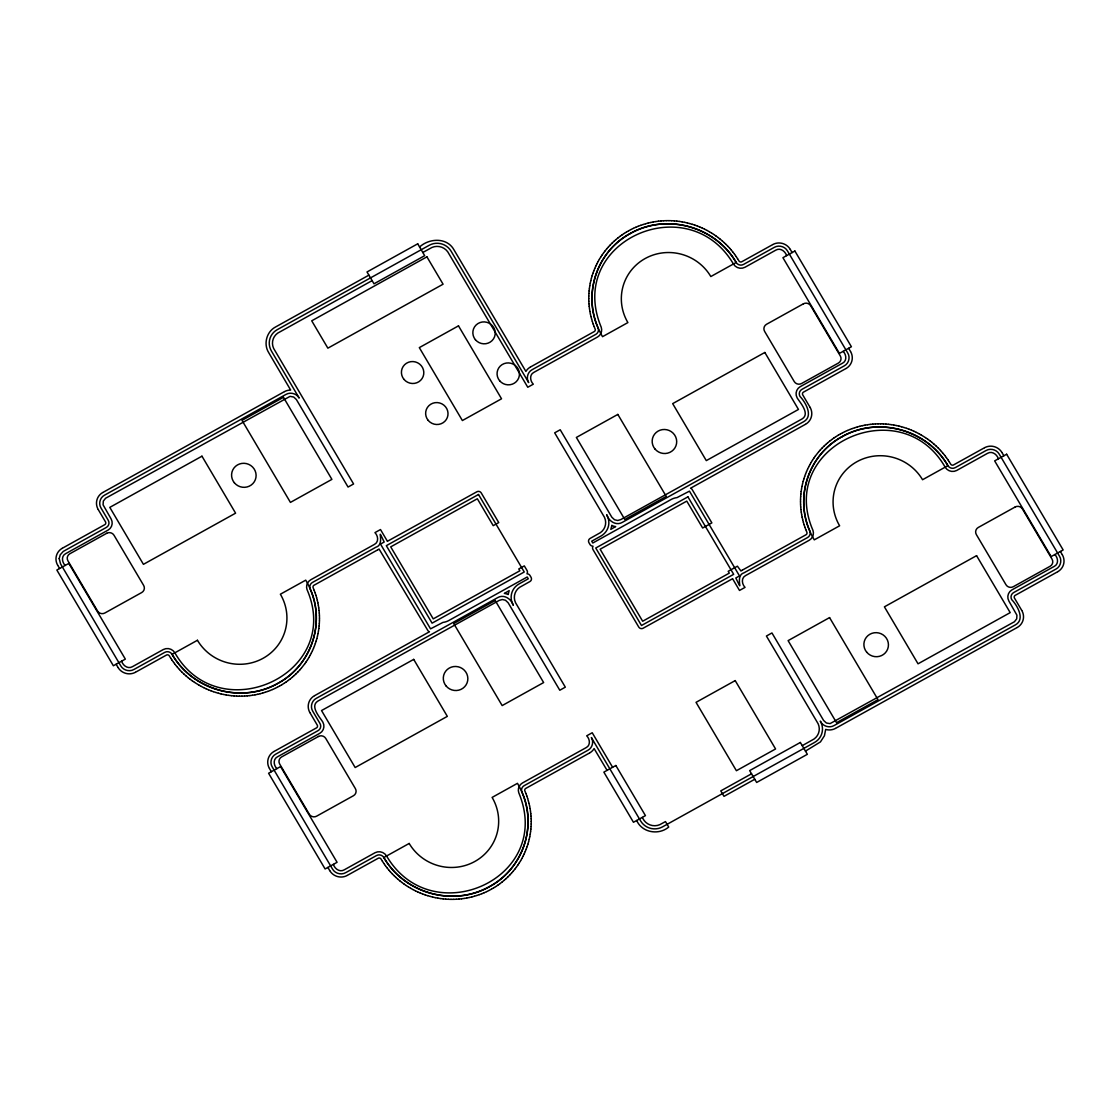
<?xml version="1.0" encoding="UTF-8"?>
<svg xmlns="http://www.w3.org/2000/svg" width="1120" height="1120" viewBox="0 0 1120 1120"><rect width="100%" height="100%" fill="white"/><g stroke="black" fill="none" stroke-linecap="round" stroke-linejoin="round"><path stroke-width="1.5" d="M319.452 620.69L319.48 618.296M531.188 823.872L531.216 821.478M588.784 298.522L588.812 296.128M800.52 501.704L800.548 499.31M319.34 623.266L319.452 620.872M531.076 826.448L531.188 824.068M588.812 295.932L588.924 293.552M800.548 499.128L800.66 496.734M319.144 625.828L319.326 623.448M530.88 829.024L531.076 826.644M588.924 293.356L589.12 290.976M800.674 496.552L800.856 494.172M318.864 628.39L319.13 626.024M589.134 290.794L589.4 288.414M530.6 831.586L530.866 829.206M800.87 493.976L801.136 491.61M318.486 630.952L318.836 628.586M589.428 288.232L589.778 285.866M530.222 834.134L530.572 831.768M801.164 491.414L801.514 489.048M318.038 633.486L318.458 631.134M589.806 285.67L590.226 283.332M529.774 836.668L530.194 834.33M801.542 488.866L801.962 486.514M317.492 636.006L317.996 633.668M590.268 283.136L590.772 280.812M529.228 839.188L529.732 836.864M802.004 486.332L802.508 483.994M316.862 638.498L317.45 636.188M590.814 280.63L591.402 278.306M528.598 841.694L529.186 839.37M802.55 483.812L803.138 481.502M316.162 640.976L316.82 638.68M591.444 278.124L592.102 275.828M527.898 844.172L528.556 841.876M803.18 481.32L803.838 479.024M315.364 643.426L316.106 641.158M592.158 275.66L592.9 273.378M527.1 846.622L527.842 844.34M803.894 478.842L804.636 476.574M314.496 645.848L315.308 643.608M592.956 273.21L593.768 270.956M526.232 849.044L527.044 846.79M804.692 476.392L805.504 474.152M313.544 648.242L314.426 646.016M593.838 270.788L594.72 268.576M525.28 851.424L526.162 849.212M805.574 473.984L806.456 471.758M312.508 650.594L313.46 648.41M594.79 268.394L595.756 266.21M524.244 853.79L525.21 851.606M806.54 471.59L807.492 469.406M311.388 652.918L312.424 650.762M595.84 266.042L596.876 263.886M523.124 856.114L524.16 853.958M807.576 469.238L808.612 467.082M310.198 655.2L311.304 653.086M596.96 263.718L598.066 261.604M521.934 858.396L523.04 856.282M808.696 466.914L809.802 464.8M308.938 657.454L310.114 655.368M598.15 261.436L599.326 259.364M520.674 860.636L521.85 858.564M809.886 464.632L811.062 462.546M307.594 659.652L308.84 657.608M599.424 259.196L600.67 257.166M519.33 862.834L520.576 860.804M811.16 462.392L812.406 460.348M306.18 661.808L307.496 659.806M600.768 256.998L602.084 255.01M517.916 864.99L519.232 863.002M812.504 460.194L813.82 458.192M304.696 663.908L306.068 661.962M602.196 254.856L603.568 252.896M516.432 867.104L517.804 865.144M813.932 458.038L815.304 456.092M603.68 252.742L605.136 250.838M304.584 664.062L301.504 667.968M815.416 455.938L818.496 452.032M514.864 869.162L516.32 867.258M605.248 250.698L606.76 248.836M513.24 871.164L514.752 869.302M606.872 248.696L608.454 246.876M299.81 669.928L301.392 668.122M818.608 451.878L820.19 450.072M511.546 873.124L513.128 871.304M608.58 246.736L610.204 244.986M298.06 671.818L299.684 670.068M820.316 449.932L821.94 448.182M509.796 875.014L511.42 873.264M610.344 244.846L612.024 243.152M296.226 673.652L297.92 671.958M822.08 448.042L823.774 446.348M507.976 876.848L509.656 875.154M612.164 243.026L613.914 241.374M294.35 675.43L296.1 673.792M823.9 446.208L825.65 444.57M506.086 878.626L507.836 876.974M614.054 241.248L615.86 239.666M292.404 677.152L294.21 675.556M825.79 444.444L827.596 442.848M504.14 880.334L505.946 878.752M616 239.54L617.862 238.014M290.402 678.79L292.264 677.264M827.736 442.736L829.598 441.21M502.138 881.986L504 880.46M618.002 237.902L619.906 236.432M288.344 680.372L290.262 678.916M829.738 441.084L831.656 439.628M500.094 883.568L501.998 882.098M620.06 236.32L622.02 234.92M286.244 681.898L288.204 680.498M831.796 439.502L833.756 438.102M497.98 885.08L499.94 883.68M622.174 234.808L624.176 233.464M284.088 683.34L286.09 681.996M833.91 438.004L835.912 436.66M495.824 886.536L497.826 885.192M102.648 492.59L102.032 492.968A8.554 8.33 19.7 0 0 101.556 493.29L101.024 493.71A8.554 8.33 19.7 0 0 100.59 494.074L100.114 494.536A8.554 8.33 19.7 0 0 99.722 494.942L99.274 495.446A8.554 8.33 19.7 0 0 98.938 495.88L98.546 496.426A8.554 8.33 19.7 0 0 98.252 496.902L97.916 497.476A8.554 8.33 19.7 0 0 97.664 497.98L97.398 498.596A8.554 8.33 19.7 0 0 97.202 499.114L96.992 499.744A8.554 8.33 19.7 0 0 96.852 500.29L96.712 500.948A8.554 8.33 19.7 0 0 96.614 501.494L96.544 502.166A8.554 8.33 19.7 0 0 96.502 502.726L96.502 503.384A8.554 8.33 19.7 0 0 96.516 503.958L96.586 504.616A8.554 8.33 19.7 0 0 96.656 505.176L96.782 505.834A8.554 8.33 19.7 0 0 96.922 506.38L97.104 507.024A8.554 8.33 19.7 0 0 97.3 507.57L97.552 508.186A8.554 8.33 19.7 0 0 97.79 508.704L98.126 509.362M62.146 548.352L61.53 548.744A8.554 8.33 19.7 0 0 61.054 549.066L60.536 549.472A8.554 8.33 19.7 0 0 60.102 549.85L59.612 550.298A8.554 8.33 19.7 0 0 59.22 550.704L58.786 551.208A8.554 8.33 19.7 0 0 58.436 551.656L58.044 552.202A8.554 8.33 19.7 0 0 57.75 552.678L57.414 553.252A8.554 8.33 19.7 0 0 57.162 553.756L56.896 554.358A8.554 8.33 19.7 0 0 56.7 554.89L56.49 555.52A8.554 8.33 19.7 0 0 56.35 556.066L56.21 556.71A8.554 8.33 19.7 0 0 56.112 557.27L56.042 557.928A8.554 8.33 19.7 0 0 56.014 558.488L56 559.16A8.554 8.33 19.7 0 0 56.028 559.72L56.084 560.392A8.554 8.33 19.7 0 0 56.154 560.952L56.28 561.61A8.554 8.33 19.7 0 0 56.42 562.156L56.602 562.8A8.554 8.33 19.7 0 0 56.798 563.332L57.05 563.962A8.554 8.33 19.7 0 0 57.288 564.48L57.638 565.138M624.344 233.366L626.388 232.092M530.306 367.094L529.676 367.486A8.554 8.33 19.7 0 0 529.214 367.808L528.682 368.214A8.554 8.33 19.7 0 0 528.248 368.578L527.758 369.04A8.554 8.33 19.7 0 0 527.366 369.446L526.932 369.95A8.554 8.33 19.7 0 0 526.582 370.398L526.204 370.944A8.554 8.33 19.7 0 0 525.896 371.42L453.922 249.732C446.964 237.202 429.226 238.112 419.58 247.002M377.958 549.71L378.588 549.318A8.554 8.33 19.7 0 0 379.05 548.996L427.784 630.392A3.206 3.122 19.7 0 0 429.436 631.778L314.636 695.632M281.876 684.712L283.92 683.438M314.384 695.772L313.768 696.164A8.554 8.33 19.7 0 0 313.292 696.486L312.76 696.892A8.554 8.33 19.7 0 0 312.34 697.27L311.85 697.718A8.554 8.33 19.7 0 0 311.458 698.124L311.024 698.628A8.554 8.33 19.7 0 0 310.674 699.076L310.282 699.622A8.554 8.33 19.7 0 0 309.988 700.098L309.652 700.672A8.554 8.33 19.7 0 0 309.4 701.176L309.134 701.778A8.554 8.33 19.7 0 0 308.938 702.31L308.728 702.94A8.554 8.33 19.7 0 0 308.588 703.486L308.448 704.13A8.554 8.33 19.7 0 0 308.35 704.69L308.28 705.348A8.554 8.33 19.7 0 0 308.238 705.908L308.238 706.58A8.554 8.33 19.7 0 0 308.252 707.14L308.322 707.812A8.554 8.33 19.7 0 0 308.392 708.372L308.518 709.03A8.554 8.33 19.7 0 0 308.658 709.576L308.84 710.22A8.554 8.33 19.7 0 0 309.036 710.752L309.288 711.382A8.554 8.33 19.7 0 0 309.526 711.9L309.862 712.544M846.104 368.452L846.734 368.06A8.554 8.33 19.7 0 0 847.196 367.738L847.728 367.332A8.554 8.33 19.7 0 0 848.162 366.968L848.652 366.506A8.554 8.33 19.7 0 0 849.044 366.1L849.478 365.596A8.554 8.33 19.7 0 0 849.828 365.148L850.22 364.616A8.554 8.33 19.7 0 0 850.514 364.14L850.836 363.552A8.554 8.33 19.7 0 0 851.102 363.048L851.368 362.446A8.554 8.33 19.7 0 0 851.564 361.914L851.774 361.284A8.554 8.33 19.7 0 0 851.914 360.738L852.054 360.094A8.554 8.33 19.7 0 0 852.152 359.534L852.222 358.876A8.554 8.33 19.7 0 0 852.25 358.316L852.264 357.644A8.554 8.33 19.7 0 0 852.236 357.084L852.18 356.412A8.554 8.33 19.7 0 0 852.11 355.852L851.984 355.194A8.554 8.33 19.7 0 0 851.844 354.648L851.662 354.004A8.554 8.33 19.7 0 0 851.466 353.472L851.214 352.842A8.554 8.33 19.7 0 0 850.976 352.324L850.626 351.68M273.896 751.548L273.266 751.94A8.554 8.33 19.7 0 0 272.804 752.262L272.272 752.668A8.554 8.33 19.7 0 0 271.838 753.032L271.348 753.494A8.554 8.33 19.7 0 0 270.956 753.9L270.522 754.404A8.554 8.33 19.7 0 0 270.172 754.852L269.78 755.384A8.554 8.33 19.7 0 0 269.486 755.86L269.164 756.448A8.554 8.33 19.7 0 0 268.898 756.952L268.632 757.554A8.554 8.33 19.7 0 0 268.436 758.086L268.226 758.716A8.554 8.33 19.7 0 0 268.086 759.262L267.946 759.906A8.554 8.33 19.7 0 0 267.848 760.466L267.778 761.124A8.554 8.33 19.7 0 0 267.75 761.684L267.736 762.356A8.554 8.33 19.7 0 0 267.764 762.916L267.82 763.588A8.554 8.33 19.7 0 0 267.89 764.148L268.016 764.806A8.554 8.33 19.7 0 0 268.156 765.352L268.338 765.996A8.554 8.33 19.7 0 0 268.534 766.528L268.786 767.158A8.554 8.33 19.7 0 0 269.024 767.676L269.374 768.32M805.616 424.228L806.232 423.836A8.554 8.33 19.7 0 0 806.708 423.514L807.24 423.108A8.554 8.33 19.7 0 0 807.66 422.73L808.15 422.282A8.554 8.33 19.7 0 0 808.542 421.876L808.976 421.372A8.554 8.33 19.7 0 0 809.326 420.924L809.718 420.378A8.554 8.33 19.7 0 0 810.012 419.902L810.348 419.328A8.554 8.33 19.7 0 0 810.6 418.824L810.866 418.222A8.554 8.33 19.7 0 0 811.062 417.69L811.272 417.06A8.554 8.33 19.7 0 0 811.412 416.514L811.552 415.87A8.554 8.33 19.7 0 0 811.65 415.31L811.72 414.652A8.554 8.33 19.7 0 0 811.762 414.092L811.762 413.42A8.554 8.33 19.7 0 0 811.748 412.86L811.678 412.188A8.554 8.33 19.7 0 0 811.608 411.628L811.482 410.97A8.554 8.33 19.7 0 0 811.342 410.424L811.16 409.78A8.554 8.33 19.7 0 0 810.964 409.248L810.712 408.618A8.554 8.33 19.7 0 0 810.474 408.1L810.138 407.456M836.08 436.562L838.124 435.288M742.042 570.29L741.412 570.682A8.554 8.33 19.7 0 0 740.95 571.004L737.422 566.188L728.21 571.298L729.288 573.132L642.656 621.236L600.138 549.22L686.77 501.116L702.646 528.01L711.858 522.886L692.216 489.608A3.206 3.122 19.7 0 0 690.564 488.222L805.364 424.368M589.694 752.906L590.324 752.514A8.554 8.33 19.7 0 0 590.786 752.192L591.318 751.786A8.554 8.33 19.7 0 0 591.752 751.422L592.242 750.96A8.554 8.33 19.7 0 0 592.634 750.554L593.068 750.05A8.554 8.33 19.7 0 0 593.418 749.602L593.796 749.056A8.554 8.33 19.7 0 0 594.104 748.58L607.082 770.35M493.612 887.908L495.656 886.634M1057.854 571.648L1058.47 571.256A8.554 8.33 19.7 0 0 1058.946 570.934L1059.464 570.528A8.554 8.33 19.7 0 0 1059.898 570.15L1060.388 569.702A8.554 8.33 19.7 0 0 1060.78 569.296L1061.214 568.792A8.554 8.33 19.7 0 0 1061.564 568.344L1061.956 567.798A8.554 8.33 19.7 0 0 1062.25 567.322L1062.586 566.748A8.554 8.33 19.7 0 0 1062.838 566.244L1063.104 565.642A8.554 8.33 19.7 0 0 1063.3 565.11L1063.51 564.48A8.554 8.33 19.7 0 0 1063.65 563.934L1063.79 563.29A8.554 8.33 19.7 0 0 1063.888 562.73L1063.958 562.072A8.554 8.33 19.7 0 0 1063.986 561.512L1064 560.84A8.554 8.33 19.7 0 0 1063.972 560.28L1063.916 559.608A8.554 8.33 19.7 0 0 1063.846 559.048L1063.72 558.39A8.554 8.33 19.7 0 0 1063.58 557.844L1063.398 557.2A8.554 8.33 19.7 0 0 1063.202 556.668L1062.95 556.038A8.554 8.33 19.7 0 0 1062.712 555.52L1062.362 554.862M1017.352 627.41L1017.968 627.032A8.554 8.33 19.7 0 0 1018.444 626.71L1018.976 626.29A8.554 8.33 19.7 0 0 1019.41 625.926L1019.886 625.464A8.554 8.33 19.7 0 0 1020.278 625.058L1020.726 624.554A8.554 8.33 19.7 0 0 1021.062 624.12L1021.454 623.574A8.554 8.33 19.7 0 0 1021.748 623.098L1022.084 622.524A8.554 8.33 19.7 0 0 1022.336 622.02L1022.602 621.404A8.554 8.33 19.7 0 0 1022.798 620.886L1023.008 620.256A8.554 8.33 19.7 0 0 1023.148 619.71L1023.288 619.052A8.554 8.33 19.7 0 0 1023.386 618.506L1023.456 617.834A8.554 8.33 19.7 0 0 1023.498 617.274L1023.498 616.616A8.554 8.33 19.7 0 0 1023.484 616.042L1023.414 615.384A8.554 8.33 19.7 0 0 1023.344 614.824L1023.218 614.166A8.554 8.33 19.7 0 0 1023.078 613.62L1022.896 612.976A8.554 8.33 19.7 0 0 1022.7 612.43L1022.448 611.814A8.554 8.33 19.7 0 0 1022.21 611.296L1021.874 610.638M626.542 231.994L628.642 230.79M279.622 686.014L281.708 684.81M838.292 435.19L840.378 433.986M491.358 889.21L493.458 888.006M368.886 275.156L275.576 326.97C266.588 331.618 263.284 344.05 268.674 352.59L290.668 390.068A8.554 8.33 19.7 0 0 290.094 390.068L289.408 390.124A8.554 8.33 19.7 0 0 288.834 390.194L288.176 390.306A8.554 8.33 19.7 0 0 287.616 390.418L286.958 390.6A8.554 8.33 19.7 0 0 286.412 390.768L285.782 391.006A8.554 8.33 19.7 0 0 285.264 391.23L284.592 391.566M372.12 280.616L277.76 333.088A12.838 12.502 19.7 0 0 273.63 348.404L353.584 483.966L348.054 487.046L296.408 399.574L293.706 397.04L290.038 396.368L105.588 498.246L103.32 501.088L103.082 504.812L111.104 518.924A8.568 8.33 19.7 0 1 108.094 530.096L65.66 553.658C61.04 555.982 61.992 562.282 65.156 565.446M422.814 252.476L431.984 247.45A12.838 12.502 19.7 0 1 447.706 251.762L527.772 387.254L533.302 384.188C530.082 381.052 529.242 374.696 533.806 372.4L597.576 336.994A8.568 8.344 19.7 0 0 601.202 327.166C565.488 241.612 688.156 186.914 733.404 263.984M102.9 492.436L284.34 391.692M62.398 548.212L104.902 524.594A2.142 2.086 19.7 0 0 105.602 522.046L98.266 509.614M530.544 366.954L594.398 331.492A2.142 2.086 19.7 0 0 595.168 329.154L594.118 326.564M772.674 244.622L741.664 261.814A2.142 2.086 19.7 0 1 739.06 261.1L737.618 258.776M135.59 672.196L166.6 654.99A2.142 2.086 19.7 0 1 169.204 655.704L170.646 658.028M377.72 549.85L313.866 585.326A2.142 2.086 19.7 0 0 313.096 587.65L314.146 590.24M845.866 368.592L803.348 392.21A2.142 2.086 19.7 0 0 802.662 394.758L809.998 407.204M274.134 751.408L316.652 727.79A2.142 2.086 19.7 0 0 317.338 725.242L310.002 712.796M742.28 570.15L806.134 534.674A2.142 2.086 19.7 0 0 806.904 532.35L805.854 529.76M984.41 447.804L953.4 465.01A2.142 2.086 19.7 0 1 950.796 464.296L949.354 461.972M347.326 875.378L378.336 858.186A2.142 2.086 19.7 0 1 380.94 858.9L382.382 861.224M589.456 753.046L525.602 788.508A2.142 2.086 19.7 0 0 524.832 790.846L525.882 793.436M1057.602 571.788L1015.098 595.406A2.142 2.086 19.7 0 0 1014.398 597.954L1021.734 610.386M751.548 773.794L720.776 790.888L724.01 796.348L754.768 779.268M802.242 745.654L813.988 739.046A12.838 12.502 19.7 0 0 818.118 723.73L766.416 636.034L771.946 632.954L823.592 720.426L826.392 723.002L830.06 723.618L1014.412 621.754L1016.722 618.814L1016.918 615.188L1008.896 601.076A8.568 8.33 19.7 0 1 1011.906 589.904L1054.34 566.342C1058.89 564.06 1058.092 557.676 1054.844 554.554M835.66 728.308L1017.1 627.564M805.462 751.128L820.456 741.902L824.432 735.756L825.678 729.414L826.84 729.694A8.554 8.33 19.7 0 0 827.4 729.792L828.086 729.876A8.554 8.33 19.7 0 0 828.66 729.918L829.332 729.932A8.554 8.33 19.7 0 0 829.906 729.932L830.592 729.876A8.554 8.33 19.7 0 0 831.166 729.806L831.824 729.694A8.554 8.33 19.7 0 0 832.384 729.582L833.042 729.4A8.554 8.33 19.7 0 0 833.588 729.232L834.218 728.994A8.554 8.33 19.7 0 0 834.736 728.77L835.408 728.434M628.81 230.692L630.938 229.558M277.326 687.246L279.454 686.112M840.546 433.888L842.674 432.754M489.062 890.442L491.19 889.308M631.106 229.474L633.276 228.396M772.926 244.482L773.584 244.16A8.554 8.33 19.7 0 1 774.116 243.936L774.746 243.698A8.554 8.33 19.7 0 1 775.292 243.516L775.936 243.348A8.554 8.33 19.7 0 1 776.496 243.222L777.168 243.11A8.554 8.33 19.7 0 1 777.742 243.04L778.414 242.998A8.554 8.33 19.7 0 1 779.002 242.984L779.674 243.012A8.554 8.33 19.7 0 1 780.248 243.054L780.934 243.138A8.554 8.33 19.7 0 1 781.494 243.236L782.166 243.376A8.554 8.33 19.7 0 1 782.726 243.53L783.37 243.74A8.554 8.33 19.7 0 1 783.902 243.95L784.532 244.23A8.554 8.33 19.7 0 1 785.05 244.482L785.652 244.804A8.554 8.33 19.7 0 1 786.142 245.112L786.702 245.504A8.554 8.33 19.7 0 1 787.164 245.854L787.682 246.288A8.554 8.33 19.7 0 1 788.102 246.68L788.578 247.156A8.554 8.33 19.7 0 1 788.956 247.59L789.39 248.122A8.554 8.33 19.7 0 1 789.726 248.584L790.132 249.2M135.338 672.322L134.68 672.644A8.554 8.33 19.7 0 1 134.148 672.868L133.518 673.106A8.554 8.33 19.7 0 1 132.972 673.288L132.314 673.456A8.554 8.33 19.7 0 1 131.754 673.582L131.096 673.694A8.554 8.33 19.7 0 1 130.522 673.764L129.836 673.806A8.554 8.33 19.7 0 1 129.262 673.82L128.59 673.806A8.554 8.33 19.7 0 1 128.016 673.764L127.33 673.68A8.554 8.33 19.7 0 1 126.77 673.568L126.098 673.428A8.554 8.33 19.7 0 1 125.538 673.274L124.894 673.064A8.554 8.33 19.7 0 1 124.348 672.854L123.732 672.588A8.554 8.33 19.7 0 1 123.214 672.322L122.612 672A8.554 8.33 19.7 0 1 122.122 671.692L121.562 671.314A8.554 8.33 19.7 0 1 121.1 670.964L120.582 670.516A8.554 8.33 19.7 0 1 120.162 670.138L119.686 669.648A8.554 8.33 19.7 0 1 119.308 669.214L118.874 668.696A8.554 8.33 19.7 0 1 118.538 668.234L118.132 667.604M274.988 688.408L277.158 687.344M842.842 432.656L845.012 431.592M984.662 447.678L985.32 447.356A8.554 8.33 19.7 0 1 985.852 447.132L986.482 446.894A8.554 8.33 19.7 0 1 987.028 446.712L987.686 446.544A8.554 8.33 19.7 0 1 988.246 446.418L988.904 446.306A8.554 8.33 19.7 0 1 989.478 446.236L990.164 446.194A8.554 8.33 19.7 0 1 990.738 446.18L991.41 446.194A8.554 8.33 19.7 0 1 991.984 446.236L992.67 446.32A8.554 8.33 19.7 0 1 993.23 446.432L993.902 446.572A8.554 8.33 19.7 0 1 994.462 446.726L995.106 446.936A8.554 8.33 19.7 0 1 995.652 447.146L996.268 447.412A8.554 8.33 19.7 0 1 996.786 447.678L997.388 448A8.554 8.33 19.7 0 1 997.878 448.308L998.438 448.686A8.554 8.33 19.7 0 1 998.9 449.036L999.418 449.484A8.554 8.33 19.7 0 1 999.838 449.862L1000.314 450.352A8.554 8.33 19.7 0 1 1000.692 450.786L1001.126 451.304A8.554 8.33 19.7 0 1 1001.462 451.766L1001.868 452.396M347.074 875.518L346.416 875.84A8.554 8.33 19.7 0 1 345.884 876.064L345.254 876.302A8.554 8.33 19.7 0 1 344.708 876.484L344.064 876.652A8.554 8.33 19.7 0 1 343.504 876.778L342.832 876.89A8.554 8.33 19.7 0 1 342.258 876.96L341.586 877.002A8.554 8.33 19.7 0 1 340.998 877.016L340.326 876.988A8.554 8.33 19.7 0 1 339.752 876.946L339.066 876.862A8.554 8.33 19.7 0 1 338.506 876.764L337.834 876.624A8.554 8.33 19.7 0 1 337.274 876.47L336.63 876.26A8.554 8.33 19.7 0 1 336.098 876.05L335.468 875.77A8.554 8.33 19.7 0 1 334.95 875.518L334.348 875.196A8.554 8.33 19.7 0 1 333.858 874.888L333.298 874.496A8.554 8.33 19.7 0 1 332.836 874.146L332.318 873.712A8.554 8.33 19.7 0 1 331.898 873.32L331.422 872.844A8.554 8.33 19.7 0 1 331.044 872.41L330.61 871.878A8.554 8.33 19.7 0 1 330.274 871.416L329.868 870.8M486.724 891.604L488.894 890.526M633.444 228.326L635.656 227.318M272.608 689.486L274.82 688.492M845.18 431.508L847.392 430.514M484.344 892.682L486.556 891.674M635.824 227.248L638.064 226.324M847.56 430.444L849.8 429.52M270.2 690.48L272.44 689.556M481.936 893.676L484.176 892.752M638.246 226.254L640.514 225.4M849.982 429.45L852.25 428.596M267.75 691.404L270.018 690.55M479.486 894.6L481.754 893.746M640.696 225.33L642.992 224.56M852.432 428.526L854.728 427.742M265.272 692.258L267.568 691.474M477.008 895.44L479.304 894.67M643.174 224.504L645.498 223.79M854.91 427.686L857.234 426.986M262.766 693.014L265.09 692.314M474.502 896.21L476.826 895.496M645.68 223.734L648.018 223.104M857.416 426.93L859.754 426.3M260.246 693.7L262.584 693.07M471.982 896.896L474.32 896.266M648.214 223.062L650.58 222.516M859.95 426.258L862.316 425.698M257.684 694.302L260.05 693.742M469.42 897.484L471.786 896.938M650.762 222.474L653.156 221.998M862.498 425.656L864.892 425.18M255.108 694.82L257.502 694.344M466.844 898.002L469.238 897.526M653.338 221.956L655.746 221.564M865.074 425.152L867.482 424.746M252.518 695.254L254.926 694.848M464.254 898.436L466.662 898.044M655.928 221.536L658.35 221.2M867.664 424.718L870.086 424.396M249.914 695.604L252.336 695.282M461.65 898.8L464.072 898.464M658.532 221.186L660.968 220.934M870.282 424.382L872.704 424.13M247.296 695.87L249.718 695.618M459.032 899.066L461.468 898.814M661.15 220.92L663.586 220.752M872.9 424.116L875.336 423.948M244.664 696.052L247.1 695.884M456.414 899.248L458.85 899.08M663.782 220.752L666.232 220.654M875.518 423.934L877.968 423.85M242.032 696.15L244.482 696.066M453.768 899.346L456.218 899.248M666.414 220.654L668.864 220.64M878.15 423.85L880.6 423.836M239.4 696.164L241.85 696.15M451.136 899.36L453.586 899.346M669.06 220.64L671.496 220.71M880.796 423.836L883.232 423.906M236.768 696.094L239.204 696.164M448.504 899.29L450.94 899.36M671.692 220.724L674.128 220.864M883.428 423.92L885.864 424.06M234.136 695.94L236.572 696.08M445.872 899.136L448.308 899.276M674.324 220.878L676.76 221.102M886.06 424.074L888.496 424.298M231.504 695.702L233.94 695.926M443.24 898.898L445.676 899.122M676.956 221.13L679.378 221.424M888.692 424.326L891.114 424.62M228.886 695.38L231.308 695.674M440.622 898.576L443.044 898.87M679.574 221.452L681.996 221.844M891.31 424.648L893.732 425.026M226.268 694.974L228.69 695.352M438.004 898.156L440.426 898.548M682.178 221.872L684.586 222.334M893.914 425.068L896.322 425.516M223.678 694.484L226.086 694.932M435.414 897.666L437.822 898.128M684.782 222.362L687.176 222.894M896.518 425.558L898.912 426.09M221.088 693.91L223.482 694.442M432.824 897.106L435.218 897.638M687.358 222.95L689.738 223.552M899.094 426.132L901.474 426.748M218.526 693.252L220.906 693.868M430.262 896.448L432.642 897.05M689.92 223.608L692.272 224.294M901.656 426.804L904.008 427.49M215.992 692.51L218.344 693.196M427.728 895.706L430.08 896.392M692.454 224.35L694.792 225.106M904.19 427.546L906.528 428.302M213.472 691.698L215.81 692.454M425.208 894.894L427.546 895.65M694.974 225.176L697.27 226.002M906.71 428.358L909.006 429.198M210.994 690.802L213.29 691.642M422.73 893.998L425.026 894.824M697.452 226.072L699.734 226.982M909.188 429.268L911.47 430.178M208.53 689.822L210.812 690.732M420.266 893.018L422.548 893.928M699.916 227.052L702.156 228.032M911.652 430.248L913.892 431.228M206.108 688.772L208.348 689.752M417.844 891.968L420.084 892.948M702.338 228.116L704.55 229.166M914.074 431.298L916.286 432.348M203.714 687.652L205.926 688.702M415.45 890.834L417.662 891.884M704.718 229.25L706.902 230.37M916.454 432.446L918.638 433.566M201.362 686.434L203.546 687.554M413.098 889.63L415.282 890.75M707.07 230.454L709.212 231.644M918.806 433.65L920.948 434.84M199.052 685.16L201.194 686.35M410.788 888.356L412.93 889.546M709.38 231.742L711.48 233.002M921.116 434.938L925.442 437.612M198.884 685.062L194.558 682.388M408.52 886.998L410.62 888.258M711.648 233.1L713.706 234.416M406.294 885.584L408.352 886.9M713.874 234.528L715.89 235.914M925.61 437.724L927.626 439.11M192.374 680.89L194.39 682.276M404.11 884.086L406.126 885.472M716.044 236.026L718.018 237.482M927.78 439.222L929.754 440.664M190.246 679.336L192.22 680.778M401.982 882.518L403.956 883.974M718.172 237.594L720.09 239.106M929.908 440.79L931.826 442.288M188.174 677.712L190.092 679.21M399.91 880.894L401.828 882.406M720.244 239.218L722.106 240.8M931.98 442.414L933.842 443.982M186.158 676.018L188.02 677.586M397.894 879.2L399.756 880.782M722.26 240.926L724.08 242.55M933.996 444.108L935.816 445.746M184.184 674.254L186.004 675.892M395.92 877.45L397.74 879.074M724.22 242.676L725.984 244.37M935.956 445.872L937.72 447.552M182.28 672.448L184.044 674.128M394.016 875.63L395.78 877.324M937.86 447.692L939.568 449.428M726.124 244.496L727.832 246.246M392.168 873.754L393.876 875.504M180.432 670.572L182.14 672.308M939.694 449.568L941.346 451.36M727.958 246.386L729.61 248.178M390.39 871.822L392.042 873.614M178.654 668.64L180.306 670.432M941.472 451.514L943.068 453.348M729.736 248.318L731.332 250.166M388.668 869.834L390.264 871.682M176.932 666.652L178.528 668.486M943.18 453.502L944.72 455.392M731.444 250.306L732.984 252.196M387.016 867.804L388.556 869.694M175.28 664.608L176.82 666.498M944.832 455.546L946.302 457.492M733.096 252.35L734.566 254.296M385.434 865.704L386.904 867.65M173.698 662.508L175.168 664.454M946.414 457.646L947.814 459.62M734.678 254.45L736.078 256.438M383.922 863.562L385.322 865.55M172.186 660.38L173.586 662.354M947.926 459.788L949.256 461.804M736.19 256.592L737.52 258.622M382.48 861.378L383.81 863.408M170.744 658.196L172.074 660.212M733.404 263.998L733.488 264.138A8.568 8.33 19.7 0 0 744.954 267.274L775.866 250.11C780.248 247.464 785.33 251.286 786.604 255.64M386.512 855.862L386.596 856.002A8.568 8.33 19.7 0 0 375.046 852.726L344.134 869.89C339.766 872.522 334.628 868.742 333.396 864.36M386.596 856.016C431.844 933.086 554.512 878.374 518.798 792.834A8.568 8.344 19.7 0 1 522.41 783.006L586.194 747.6C590.758 745.304 589.918 738.948 586.698 735.812L592.228 732.746L612.612 767.284M1002.022 452.634L1003.87 455.77M1060.374 551.488L1062.222 554.624M998.34 458.836C997.122 454.44 991.97 450.674 987.602 453.292L956.69 470.47A8.568 8.33 19.7 0 1 945.224 467.32C900.984 389.424 776.37 445.746 812.952 530.362A8.568 8.344 19.7 0 1 809.326 540.19L745.542 575.596C740.978 577.892 741.846 584.234 745.038 587.384L739.508 590.45L733.054 579.502A3.206 3.122 19.7 0 1 732.704 578.648L643.118 628.236A3.206 3.122 19.7 0 1 638.736 627.032L592.984 549.556A3.206 3.122 19.7 0 1 593.026 546.322L592.914 546.14A3.206 3.122 19.7 0 1 590.03 544.53L588.952 542.71A3.206 3.122 19.7 0 1 590.1 538.44L600.376 532.672A12.838 12.502 19.7 0 0 604.492 517.356L554.68 432.838L560.21 429.758L611.842 517.23L614.558 519.764L617.694 520.478L620.718 519.624L802.102 418.922C810.46 413.868 799.918 402.346 797.23 398.02L797.16 397.88A8.568 8.33 19.7 0 1 800.17 386.708L842.604 363.146C847.14 360.878 846.398 354.466 843.108 351.358M790.286 249.438L792.134 252.574M848.638 348.292L850.486 351.428M642.222 817.418L644.042 820.386A12.838 12.502 19.7 0 0 659.75 824.684L665.476 821.59L668.71 827.05C658.812 835.45 642.012 832.734 636.692 820.484M276.892 768.642C273.616 765.534 272.86 759.122 277.396 756.854L319.83 733.292A8.568 8.33 19.7 0 0 322.84 722.12L322.77 721.98C320.11 717.64 309.526 706.132 317.898 701.078L499.282 600.376L502.306 599.522L505.442 600.236L508.158 602.77L559.79 690.242L565.32 687.162L515.508 602.644A12.838 12.502 19.7 0 1 519.624 587.328L529.9 581.56A3.206 3.122 19.7 0 0 531.048 577.29L529.97 575.47A3.206 3.122 19.7 0 0 527.086 573.86L526.974 573.678A3.206 3.122 19.7 0 0 527.016 570.444L524.314 565.894L518.784 568.96L519.862 570.78L433.23 618.884L390.712 546.868L477.344 498.764L493.22 525.658L498.75 522.592L481.264 492.968A3.206 3.122 19.7 0 0 476.882 491.764L387.296 541.352A3.206 3.122 19.7 0 0 386.946 540.498L380.492 529.55L374.962 532.616C378.14 535.752 379.036 542.066 374.5 544.376L310.688 579.81A8.568 8.344 19.7 0 0 307.048 589.638C343.602 674.156 219.198 730.548 174.86 652.806A8.568 8.33 19.7 0 0 163.31 649.53L132.398 666.708C128.044 669.326 122.864 665.574 121.66 661.164M269.514 768.572L271.362 771.708M327.866 867.426L329.714 870.562M57.778 565.376L59.626 568.512M116.13 664.23L117.978 667.366M804.944 527.31L805.784 529.578M593.208 324.114L594.048 326.382M525.952 793.618L526.792 795.886M314.216 590.422L315.056 592.69M804.132 524.846L804.888 527.128M592.396 321.65L593.152 323.946M526.848 796.054L527.604 798.35M315.112 592.872L315.868 595.154M803.39 522.354L804.076 524.664M591.654 319.158L592.34 321.468M527.66 798.532L528.346 800.842M315.924 595.336L316.61 597.646M802.732 519.848L803.334 522.172M590.996 316.652L591.598 318.976M528.402 801.024L529.004 803.348M316.666 597.828L317.268 600.152M802.158 517.314L802.69 519.652M590.422 314.118L590.954 316.47M529.046 803.53L529.578 805.882M317.31 600.348L317.842 602.686M801.668 514.766L802.116 517.132M589.932 311.57L590.38 313.936M529.62 806.064L530.068 808.43M317.884 602.868L318.332 605.234M801.276 512.204L801.64 514.584M589.526 309.022L589.904 311.388M530.096 808.612L530.474 810.978M318.36 605.416L318.724 607.796M800.954 509.642L801.248 512.022M589.218 306.446L589.512 308.826M530.488 811.174L530.782 813.554M318.752 607.978L319.046 610.358M800.716 507.066L800.926 509.446M588.98 303.87L589.19 306.264M530.81 813.736L531.02 816.13M319.074 610.554L319.284 612.934M800.576 504.476L800.702 506.87M588.84 301.294L588.966 303.688M531.034 816.312L531.16 818.706M319.298 613.13L319.424 615.524M800.52 501.9L800.562 504.294M588.784 298.704L588.826 301.098M531.174 818.902L531.216 821.296M319.438 615.706L319.48 618.1M59.206 558.586L60.536 563.85L120.75 665.826C123.256 670.334 129.528 672.07 133.98 669.452L164.794 652.344A5.348 5.208 19.7 0 1 172.088 654.346A77.602 75.558 19.7 0 0 277.928 683.326C310.688 666.148 325.71 622.86 310.268 589.12A5.348 5.208 19.7 0 1 312.424 582.47L376.096 547.12C386.008 544.306 375.046 523.18 384.188 542.024L380.492 544.068L430.542 628.852L442.96 622.398A16.058 15.638 19.7 0 0 448.868 620.494L527.198 576.996L528.276 578.816L519.064 583.94A16.058 15.638 19.7 0 0 513.31 605.29C511.392 598.976 503.944 593.908 497.7 597.618L316.246 698.362C311.696 700.686 310.03 706.972 312.774 711.27L319.998 723.52A5.348 5.208 19.7 0 1 318.094 730.632L275.744 754.138C271.194 756.462 269.528 762.748 272.272 767.032L332.486 869.022C334.992 873.53 341.264 875.266 345.716 872.648L376.53 855.54A5.348 5.208 19.7 0 1 383.824 857.528A77.602 75.558 19.7 0 0 489.664 886.522C522.606 869.246 537.586 825.58 521.78 791.77A5.348 5.208 19.7 0 1 524.16 785.666L587.846 750.316C592.34 748.006 594.048 741.818 591.374 737.534L640.584 820.876A16.058 15.638 19.7 0 0 662.48 826.882L814.562 742.448A16.058 15.638 19.7 0 0 820.302 721.098C822.584 726.11 829.262 728.406 834.036 725.578L1015.49 624.82C1025.584 619.234 1016.918 604.982 1011.738 599.676A5.348 5.208 19.7 0 1 1013.656 592.564L1055.992 569.058C1060.542 566.734 1062.208 560.448 1059.464 556.15L999.25 454.174C996.744 449.666 990.472 447.93 986.02 450.548L955.206 467.656A5.348 5.208 19.7 0 1 947.912 465.654A77.602 75.558 19.7 0 0 842.072 436.674C809.2 453.852 794.402 497.294 809.788 530.992A5.348 5.208 19.7 0 1 807.576 537.53L743.904 572.88C733.908 575.806 745.066 596.918 735.812 577.976L739.508 575.932L689.458 491.148L677.04 497.602A16.058 15.638 19.7 0 0 671.132 499.506L592.802 543.004L591.724 541.184L600.936 536.06A16.058 15.638 19.7 0 0 606.69 514.71C608.608 521.024 616.056 526.092 622.3 522.382L803.754 421.638C813.848 416.052 805.182 401.786 800.002 396.48A5.348 5.208 19.7 0 1 801.906 389.368L844.256 365.862C848.806 363.538 850.472 357.252 847.728 352.968L787.514 250.978C785.036 246.512 778.848 244.762 774.41 247.296L743.47 264.46A5.348 5.208 19.7 0 1 736.176 262.472A77.602 75.558 19.7 0 0 630.336 233.478C597.198 250.698 582.652 294.476 598.22 328.23A5.348 5.208 19.7 0 1 595.84 334.334L532.154 369.684C527.618 372.008 525.938 378.294 528.682 382.592L451.15 251.258A16.058 15.638 19.7 0 0 429.254 245.266L277.186 329.7A16.058 15.638 19.7 0 0 271.432 351.05L299.18 398.048C296.674 393.554 290.416 391.818 285.964 394.422L104.51 495.18C99.96 497.504 98.294 503.776 101.038 508.074L108.262 520.324A5.348 5.208 19.7 0 1 106.344 527.436L63.28 551.404L60.228 554.806L59.206 558.586M508.144 594.482L507.318 594.216A8.554 8.33 19.7 0 0 506.772 594.006L506.128 593.796A8.554 8.33 19.7 0 0 505.568 593.642L504.896 593.502A8.554 8.33 19.7 0 0 504.336 593.404L509.18 590.632L508.144 594.482M611.87 525.42L610.82 529.368L615.664 526.596A8.554 8.33 19.7 0 1 615.104 526.498L614.432 526.358A8.554 8.33 19.7 0 1 613.872 526.204L613.228 525.994A8.554 8.33 19.7 0 1 612.682 525.784L611.87 525.42M417.704 243.81L367.01 271.964L374.01 283.808L424.69 255.668L417.704 243.81M426.916 256.844L311.724 320.81L327.866 348.166L443.072 284.2L426.916 256.844M283.458 397.32L241.99 420.35L290.43 502.404L331.898 479.374L283.458 397.32M201.964 456.19L109.802 507.374L143.43 564.34L235.592 513.17L201.964 456.19M458.486 325.864L419.314 347.62L462.378 420.546L501.536 398.79L458.486 325.864M630.378 233.45L630.294 233.492A77.602 75.558 19.7 0 0 602.532 336.672L627.886 322.588A48.174 46.9 19.7 0 1 645.134 258.538A48.174 46.9 19.7 0 1 710.822 276.542L736.176 262.472C716.016 226.618 665.966 212.814 630.378 233.45M106.736 533.274L69.874 553.742A5.348 5.208 19.7 0 0 67.956 560.868L97.552 611.002A5.348 5.208 19.7 0 0 104.846 613.004L141.722 592.536A5.348 5.208 19.7 0 0 143.64 585.41L114.03 535.276A5.348 5.208 19.7 0 0 106.736 533.274M68.838 563.402L56.854 570.052L113.372 665.77L125.342 659.12L68.838 563.402M794.892 251.034L782.922 257.698L839.426 353.416L851.41 346.752L794.892 251.034M197.442 640.276L172.088 654.346C192.262 690.214 242.354 704.06 277.97 683.312A77.602 75.558 19.7 0 0 305.732 580.146L280.378 594.216A48.174 46.9 19.7 0 1 263.13 658.266A48.174 46.9 19.7 0 1 197.442 640.276M803.404 303.814L766.542 324.282A5.348 5.208 19.7 0 0 764.624 331.394L794.22 381.528A5.348 5.208 19.7 0 0 801.528 383.53L838.39 363.062A5.348 5.208 19.7 0 0 840.308 355.95L810.712 305.802A5.348 5.208 19.7 0 0 803.404 303.814M617.834 414.414L576.366 437.444L624.806 519.484L666.274 496.454L617.834 414.414M478.506 494.494L386.33 545.678L432.082 623.154L524.244 571.984L478.506 494.494M764.834 352.464L672.672 403.634L706.3 460.614L798.462 409.444L764.834 352.464M495.194 600.516L453.726 623.546L502.166 705.586L543.634 682.556L495.194 600.516M687.918 496.846L595.756 548.016L641.494 625.506L733.67 574.322L687.918 496.846M413.7 659.386L321.538 710.556L355.166 767.536L447.328 716.366L413.7 659.386M842.114 436.646L842.03 436.688A77.602 75.558 19.7 0 0 814.268 539.854L839.622 525.784A48.174 46.9 19.7 0 1 856.87 461.734A48.174 46.9 19.7 0 1 922.558 479.724L947.912 465.654C927.752 429.786 877.716 415.996 842.114 436.646M318.472 736.47L281.61 756.938A5.348 5.208 19.7 0 0 279.692 764.05L309.288 814.198A5.348 5.208 19.7 0 0 316.596 816.186L353.458 795.718A5.348 5.208 19.7 0 0 355.376 788.606L325.78 738.472A5.348 5.208 19.7 0 0 318.472 736.47M280.574 766.584L268.59 773.248L325.108 868.966L337.078 862.302L280.574 766.584M1006.628 454.23L994.658 460.88L1051.162 556.598L1063.146 549.948L1006.628 454.23M409.178 843.458L383.824 857.528C403.998 893.396 454.09 907.256 489.706 886.508A77.602 75.558 19.7 0 0 517.468 783.328L492.114 797.412A48.174 46.9 19.7 0 1 474.866 861.462A48.174 46.9 19.7 0 1 409.178 843.458M1015.154 506.996L978.278 527.464A5.348 5.208 19.7 0 0 976.36 534.59L1005.97 584.724A5.348 5.208 19.7 0 0 1013.264 586.726L1050.126 566.258A5.348 5.208 19.7 0 0 1052.044 559.132L1022.448 508.998A5.348 5.208 19.7 0 0 1015.154 506.996M829.57 617.596L788.102 640.626L836.542 722.68L878.01 699.65L829.57 617.596M735.21 680.596L696.038 702.338L736.4 770.714L775.572 748.958L735.21 680.596M976.57 555.66L884.408 606.83L918.036 663.81L1010.198 612.626L976.57 555.66M615.846 765.492L603.862 772.142L633.458 822.276L645.442 815.626L615.846 765.492M800.352 742.462L749.658 770.602L756.658 782.46L807.352 754.306L800.352 742.462M428.204 420.406A11.242 10.948 19.7 0 0 447.328 417.536A11.242 10.948 19.7 0 0 434.952 402.696A11.242 10.948 19.7 0 0 428.204 420.406M499.632 380.744A11.242 10.948 19.7 0 0 518.756 377.874A11.242 10.948 19.7 0 0 506.366 363.034A11.242 10.948 19.7 0 0 499.632 380.744M403.984 379.386A11.242 10.948 19.7 0 0 423.122 376.516A11.242 10.948 19.7 0 0 410.732 361.676A11.242 10.948 19.7 0 0 403.984 379.386M475.412 339.724A11.242 10.948 19.7 0 0 494.536 336.854A11.242 10.948 19.7 0 0 482.16 322.014A11.242 10.948 19.7 0 0 475.412 339.724M866.712 652.204A12.306 11.984 19.7 0 0 887.67 649.068A12.306 11.984 19.7 0 0 874.104 632.8A12.306 11.984 19.7 0 0 866.712 652.204M654.976 449.008A12.306 11.984 19.7 0 0 675.934 445.872A12.306 11.984 19.7 0 0 662.368 429.618A12.306 11.984 19.7 0 0 654.976 449.008M446.124 686.014A12.306 11.984 19.7 0 0 467.082 682.878A12.306 11.984 19.7 0 0 453.516 666.61A12.306 11.984 19.7 0 0 446.124 686.014M234.388 482.818A12.306 11.984 19.7 0 0 255.346 479.682A12.306 11.984 19.7 0 0 241.78 463.428A12.306 11.984 19.7 0 0 234.388 482.818"/></g></svg>
